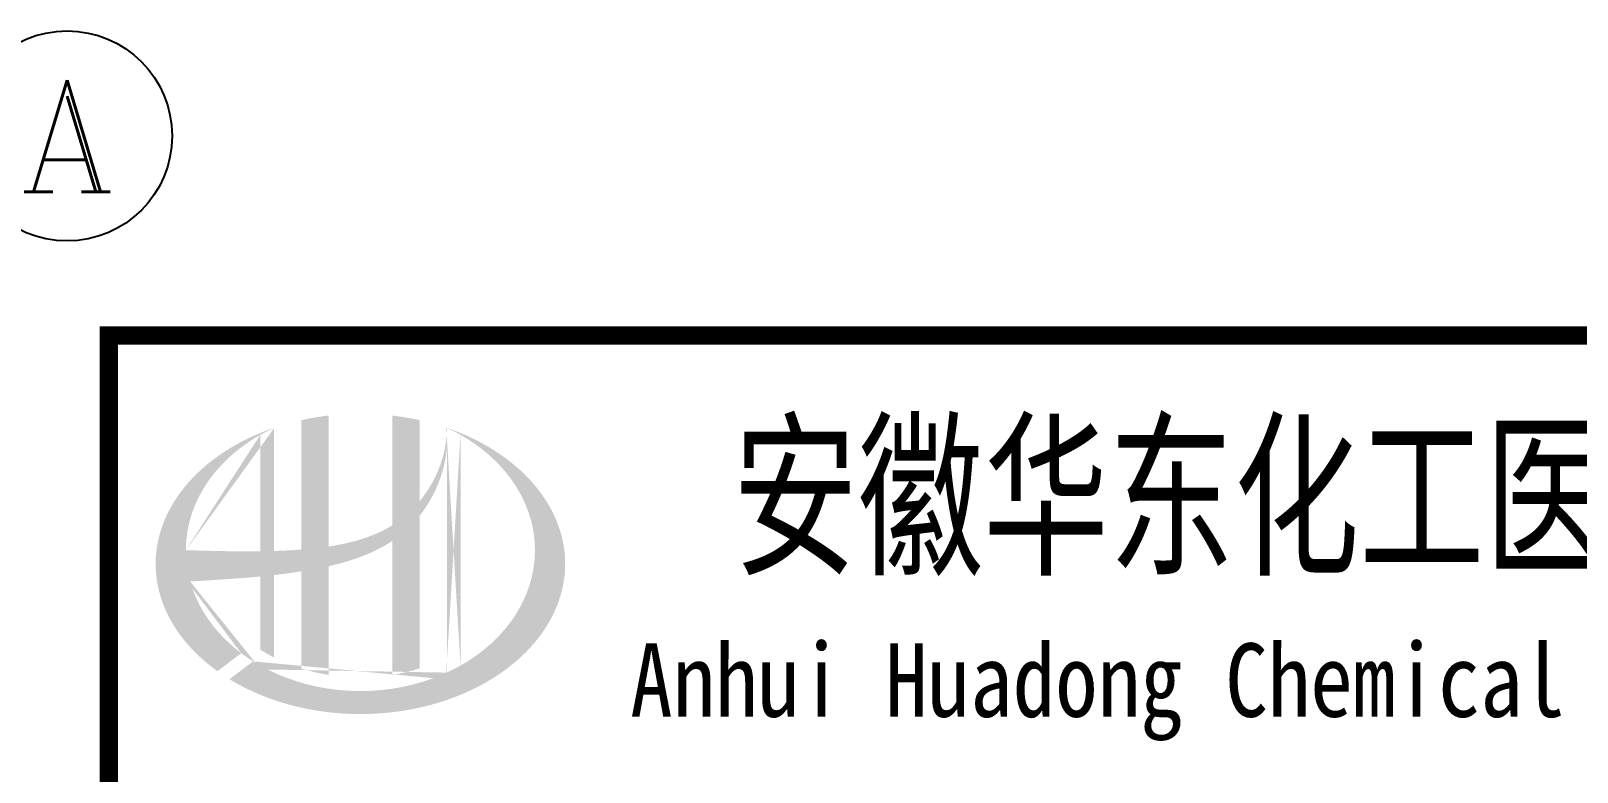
# Model space of a CAD drawing. Extents: x 4532298 to 10139194, y -639876 to -207028.
# Drawn here: x 4711845 to 4717734, y -344821 to -341998 of the extents above; entities that cross this region are included whole.
import ezdxf
from ezdxf.enums import TextEntityAlignment as Align

# ---------------------------------------------------------------- set-up
doc = ezdxf.new("R2010")
doc.units = 0
doc.header["$LTSCALE"] = 1000
doc.header["$MEASUREMENT"] = 0
doc.layers.get('0').update_dxf_attribs({"linetype": 'CONTINUOUS'})
doc.layers.add('AXIS_TEXT', color=7, linetype='CONTINUOUS')
doc.layers.add('建筑底图', color=251, linetype='CONTINUOUS')
doc.styles.add('_TCH_AXIS', font='COMPLEX', dxfattribs={"bigfont": 'GBCBIG'})
doc.styles.add('COMPLEX', font='COMPLEX')
doc.styles.add('ECEC_TQ_S', font='')
doc.styles.get('ECEC_TQ_S').set_extended_font_data('SimSun')

# ---------------------------------------------------------------- blocks, each defined once
blk = doc.blocks.new('_AXISO')
blk.add_circle((0, 0), 0.5)
at = {"layer": 'AXIS_TEXT', "style": 'COMPLEX', "width": 1.041667}
blk.add_attdef('A', text='', height=0.56, dxfattribs=at).set_placement((-0.25, -0.28), (0.25, -0.28), align=Align.FIT)

msp = doc.modelspace()

# ---------------------------------------------------------------- hatches: boundary and pattern name
h = msp.add_hatch(color=256)
edge = h.paths.add_edge_path()
edge.add_spline(control_points=[(4712978.4, -344037.2), (4712984.5, -344035.8), (4712990.6, -344034.4), (4713039.7, -344022.5), (4713082.2, -344009.5), (4713157.2, -343978.4), (4713190.2, -343961.4), (4713221, -343940.8)], knot_values=[61.629012, 61.629012, 61.629012, 61.629012, 63.330431, 63.330431, 75.353634, 75.353634, 85.398649, 85.398649, 85.398649, 85.398649], degree=3, periodic=0)
edge.add_line((4713221, -343940.8), (4713221, -344451.1))
edge.add_spline(control_points=[(4713221, -344451.1), (4713238.2, -344448.3), (4713255.2, -344445), (4713289.9, -344436.9), (4713307.7, -344432.1), (4713325, -344426.6)], knot_values=[4.908456, 4.908456, 4.908456, 4.908456, 4.992821, 4.992821, 5.083034, 5.083034, 5.083034, 5.083034], degree=3, periodic=0)
edge.add_line((4713325, -344426.6), (4713325, -343845.2))
edge.add_spline(control_points=[(4713325, -343845.2), (4713333.7, -343834.3), (4713341.9, -343822.9), (4713368, -343783.3), (4713383.6, -343753.3), (4713412.9, -343680.5), (4713424.1, -343636.7), (4713428.8, -343591.4), (4713428.9, -343590.1), (4713429, -343588.9)], knot_values=[97.991744, 97.991744, 97.991744, 97.991744, 101.64219, 101.64219, 110.337975, 110.337975, 121.934322, 121.934322, 122.270691, 122.270691, 122.270691, 122.270691], degree=3, periodic=0)
edge.add_line((4713429, -343588.9), (4713429, -343518.4))
edge.add_spline(control_points=[(4713429, -343518.4), (4713428.9, -343526.1), (4713428.6, -343533.8), (4713428, -343541.5)], knot_values=[126.194075, 126.194075, 126.194075, 126.194075, 128.396762, 128.396762, 128.396762, 128.396762], degree=3, periodic=0)
edge.add_spline(control_points=[(4713428, -343541.5), (4713427.6, -343547.7), (4713426.9, -343553.9), (4713426.2, -343560.1)], knot_values=[124.417049, 124.417049, 124.417049, 124.417049, 126.194075, 126.194075, 126.194075, 126.194075], degree=3, periodic=0)
edge.add_spline(control_points=[(4713426.2, -343560.1), (4713425, -343569.2), (4713423.5, -343578.3), (4713421.8, -343587.4)], knot_values=[121.80529, 121.80529, 121.80529, 121.80529, 124.417049, 124.417049, 124.417049, 124.417049], degree=3, periodic=0)
edge.add_spline(control_points=[(4713421.8, -343587.4), (4713419.4, -343599.6), (4713416.4, -343611.7), (4713412.9, -343623.7)], knot_values=[118.31574, 118.31574, 118.31574, 118.31574, 121.80529, 121.80529, 121.80529, 121.80529], degree=3, periodic=0)
edge.add_spline(control_points=[(4713412.9, -343623.7), (4713409.4, -343635.8), (4713405.4, -343647.9), (4713400.8, -343659.7)], knot_values=[114.795988, 114.795988, 114.795988, 114.795988, 118.31574, 118.31574, 118.31574, 118.31574], degree=3, periodic=0)
edge.add_spline(control_points=[(4713400.8, -343659.7), (4713396.4, -343671.4), (4713391.4, -343682.9), (4713386, -343694.3)], knot_values=[111.329641, 111.329641, 111.329641, 111.329641, 114.795988, 114.795988, 114.795988, 114.795988], degree=3, periodic=0)
edge.add_spline(control_points=[(4713386, -343694.3), (4713380.4, -343705.8), (4713374.4, -343717.2), (4713368, -343728.3)], knot_values=[107.79529, 107.79529, 107.79529, 107.79529, 111.329641, 111.329641, 111.329641, 111.329641], degree=3, periodic=0)
edge.add_spline(control_points=[(4713368, -343728.3), (4713361.7, -343739.1), (4713354.9, -343749.6), (4713347.8, -343759.9)], knot_values=[104.343579, 104.343579, 104.343579, 104.343579, 107.79529, 107.79529, 107.79529, 107.79529], degree=3, periodic=0)
edge.add_spline(control_points=[(4713347.8, -343759.9), (4713340.6, -343770.3), (4713333, -343780.3), (4713325, -343790)], knot_values=[100.8507, 100.8507, 100.8507, 100.8507, 104.343579, 104.343579, 104.343579, 104.343579], degree=3, periodic=0)
edge.add_line((4713325, -343790), (4713325, -343480.8))
edge.add_spline(control_points=[(4713325, -343480.8), (4713291, -343473.2), (4713256.2, -343467.3), (4713221, -343463.2)], knot_values=[4.423999, 4.423999, 4.423999, 4.423999, 4.558741, 4.558741, 4.558741, 4.558741], degree=3, periodic=0)
edge.add_line((4713221, -343463.2), (4713221, -343881.4))
edge.add_spline(control_points=[(4713221, -343881.4), (4713149.1, -343925.9), (4713064.9, -343949.1), (4712978.4, -343962.2)], knot_values=[63.246215, 63.246215, 63.246215, 63.246215, 87.689124, 87.689124, 87.689124, 87.689124], degree=3, periodic=0)
edge.add_line((4712978.4, -343962.2), (4712978.4, -343463.2))
edge.add_spline(control_points=[(4712978.4, -343463.2), (4712943.2, -343467.3), (4712908.4, -343473.2), (4712874.4, -343480.8)], knot_values=[4.866038, 4.866038, 4.866038, 4.866038, 5.000777, 5.000777, 5.000777, 5.000777], degree=3, periodic=0)
edge.add_line((4712874.4, -343480.8), (4712874.4, -343973.6))
edge.add_spline(control_points=[(4712874.4, -343973.6), (4712872.7, -343973.7), (4712837.7, -343976.4), (4712803.1, -343978.1), (4712770.4, -343979.1)], knot_values=[43.657356, 43.657356, 43.657356, 43.657356, 44.134253, 53.497092, 53.497092, 53.497092, 53.497092], degree=3, periodic=0)
edge.add_line((4712770.4, -343979.1), (4712770.4, -343510))
edge.add_spline(control_points=[(4712770.4, -343510), (4712753.3, -343515.9), (4712736.6, -343522.2), (4712720.2, -343528.9)], knot_values=[5.14157, 5.14157, 5.14157, 5.14157, 5.212921, 5.212921, 5.212921, 5.212921], degree=3, periodic=0)
edge.add_spline(control_points=[(4712720.2, -343528.9), (4712713.3, -343531.7), (4712706.4, -343534.6), (4712674.2, -343548.8), (4712649.6, -343561.1), (4712626.2, -343574.3)], knot_values=[5.212921, 5.212921, 5.212921, 5.212921, 5.24296, 5.24296, 5.355623, 5.355623, 5.355623, 5.355623], degree=3, periodic=0)
edge.add_spline(control_points=[(4712626.2, -343574.3), (4712611.3, -343582.6), (4712596.8, -343591.4), (4712582.8, -343600.5)], knot_values=[5.355623, 5.355623, 5.355623, 5.355623, 5.426974, 5.426974, 5.426974, 5.426974], degree=3, periodic=0)
edge.add_spline(control_points=[(4712582.8, -343600.5), (4712575.4, -343605.3), (4712568.2, -343610.2), (4712554.7, -343619.7), (4712548.4, -343624.2), (4712542.3, -343628.8)], knot_values=[5.426974, 5.426974, 5.426974, 5.426974, 5.464765, 5.464765, 5.498325, 5.498325, 5.498325, 5.498325], degree=3, periodic=0)
edge.add_spline(control_points=[(4712542.3, -343628.8), (4712516.2, -343648.4), (4712492.1, -343669.3), (4712470.3, -343691.2)], knot_values=[5.498325, 5.498325, 5.498325, 5.498325, 5.641027, 5.641027, 5.641027, 5.641027], degree=3, periodic=0)
edge.add_spline(control_points=[(4712470.3, -343691.2), (4712463.3, -343698.2), (4712456.5, -343705.3), (4712436, -343727.9), (4712423.2, -343743.8), (4712411.4, -343760)], knot_values=[5.641027, 5.641027, 5.641027, 5.641027, 5.686569, 5.686569, 5.783729, 5.783729, 5.783729, 5.783729], degree=3, periodic=0)
edge.add_spline(control_points=[(4712411.4, -343760), (4712396.3, -343780.7), (4712382.9, -343802.1), (4712369.8, -343827.1), (4712368.2, -343830.3), (4712366.7, -343833.4)], knot_values=[5.783729, 5.783729, 5.783729, 5.783729, 5.908374, 5.908374, 5.92643, 5.92643, 5.92643, 5.92643], degree=3, periodic=0)
edge.add_spline(control_points=[(4712366.7, -343833.4), (4712354.2, -343858.6), (4712344.2, -343884.2), (4712336.6, -343910.2)], knot_values=[5.92643, 5.92643, 5.92643, 5.92643, 6.069132, 6.069132, 6.069132, 6.069132], degree=3, periodic=0)
edge.add_spline(control_points=[(4712336.6, -343910.2), (4712333.4, -343921.3), (4712330.7, -343932.4), (4712325.3, -343958.6), (4712323, -343973.6), (4712321.6, -343988.7)], knot_values=[6.069132, 6.069132, 6.069132, 6.069132, 6.130179, 6.130179, 6.211834, 6.211834, 6.211834, 6.211834], degree=3, periodic=0)
edge.add_spline(control_points=[(4712321.6, -343988.7), (4712320.3, -344001.8), (4712319.7, -344015), (4712319.7, -344028.2)], knot_values=[6.211834, 6.211834, 6.211834, 6.211834, 6.283185, 6.283185, 6.283185, 6.283185], degree=3, periodic=0)
edge.add_spline(control_points=[(4712319.7, -344028.2), (4712319.7, -344037.6), (4712320, -344046.9), (4712320.6, -344056.2)], knot_values=[6.283185, 6.283185, 6.283185, 6.283185, 6.333655, 6.333655, 6.333655, 6.333655], degree=3, periodic=0)
edge.add_spline(control_points=[(4712320.6, -344056.2), (4712321.9, -344074.9), (4712324.4, -344093.5), (4712328.2, -344112)], knot_values=[6.333655, 6.333655, 6.333655, 6.333655, 6.434594, 6.434594, 6.434594, 6.434594], degree=3, periodic=0)
edge.add_spline(control_points=[(4712328.2, -344112), (4712328.4, -344113.2), (4712328.7, -344114.4), (4712332.6, -344132.9), (4712337.4, -344150.1), (4712343.2, -344167.1)], knot_values=[6.434594, 6.434594, 6.434594, 6.434594, 6.441278, 6.441278, 6.535532, 6.535532, 6.535532, 6.535532], degree=3, periodic=0)
edge.add_spline(control_points=[(4712343.2, -344167.1), (4712349.5, -344185.4), (4712357, -344203.4), (4712365.7, -344221.2)], knot_values=[6.535532, 6.535532, 6.535532, 6.535532, 6.636471, 6.636471, 6.636471, 6.636471], degree=3, periodic=0)
edge.add_spline(control_points=[(4712365.7, -344221.2), (4712367.9, -344225.7), (4712370.2, -344230.1), (4712379.6, -344247.8), (4712387.3, -344260.8), (4712395.6, -344273.6)], knot_values=[6.636471, 6.636471, 6.636471, 6.636471, 6.661894, 6.661894, 6.73741, 6.73741, 6.73741, 6.73741], degree=3, periodic=0)
edge.add_spline(control_points=[(4712395.6, -344273.6), (4712406.8, -344290.8), (4712419.2, -344307.6), (4712432.7, -344324)], knot_values=[6.73741, 6.73741, 6.73741, 6.73741, 6.838349, 6.838349, 6.838349, 6.838349], degree=3, periodic=0)
edge.add_spline(control_points=[(4712432.7, -344324), (4712438.6, -344331.1), (4712444.8, -344338.2), (4712459.3, -344354.2), (4712467.9, -344363), (4712476.7, -344371.6)], knot_values=[6.838349, 6.838349, 6.838349, 6.838349, 6.88251, 6.88251, 6.939288, 6.939288, 6.939288, 6.939288], degree=3, periodic=0)
edge.add_spline(control_points=[(4712476.7, -344371.6), (4712492.5, -344387), (4712509.4, -344401.8), (4712527.3, -344416)], knot_values=[6.939288, 6.939288, 6.939288, 6.939288, 7.040227, 7.040227, 7.040227, 7.040227], degree=3, periodic=0)
edge.add_spline(control_points=[(4712527.3, -344416), (4712536.2, -344423.1), (4712545.4, -344430.1), (4712554.9, -344436.9)], knot_values=[7.040227, 7.040227, 7.040227, 7.040227, 7.090696, 7.090696, 7.090696, 7.090696], degree=3, periodic=0)
edge.add_line((4712554.9, -344436.9), (4712646, -344368.5))
edge.add_ellipse((4713099.7, -343976.2), major_axis=(665, 0), ratio=0.806676, start_angle=192.81901, end_angle=226.98533, ccw=False)
edge.add_spline(control_points=[(4712451.2, -344095.3), (4712475.3, -344093.8), (4712499.4, -344092.3), (4712588, -344086.8), (4712652.9, -344082.5), (4712718.4, -344076.2)], knot_values=[11.398263, 11.398263, 11.398263, 11.398263, 18.40729, 18.40729, 37.18094, 37.18094, 37.18094, 37.18094], degree=3, periodic=0)
edge.add_line((4712718.4, -344076.2), (4712718.4, -344355.2))
edge.add_spline(control_points=[(4712718.4, -344355.2), (4712721.9, -344357.5), (4712725.5, -344359.7), (4712742.5, -344369.9), (4712756.2, -344377.4), (4712770.4, -344384.6)], knot_values=[4.049945, 4.049945, 4.049945, 4.049945, 4.072021, 4.072021, 4.153257, 4.153257, 4.153257, 4.153257], degree=3, periodic=0)
edge.add_line((4712770.4, -344384.6), (4712770.4, -344070.7))
edge.add_spline(control_points=[(4712770.4, -344070.7), (4712802.6, -344067), (4712834.9, -344062.8), (4712869.8, -344057.4), (4712872.1, -344057.1), (4712874.4, -344056.7)], knot_values=[42.135009, 42.135009, 42.135009, 42.135009, 51.307228, 51.307228, 51.948574, 51.948574, 51.948574, 51.948574], degree=3, periodic=0)
edge.add_line((4712874.4, -344056.7), (4712874.4, -344426.7))
edge.add_spline(control_points=[(4712874.4, -344426.7), (4712908, -344437.2), (4712942.8, -344445.4), (4712978.4, -344451.1)], knot_values=[4.34174, 4.34174, 4.34174, 4.34174, 4.516316, 4.516316, 4.516316, 4.516316], degree=3, periodic=0)
edge.add_line((4712978.4, -344451.1), (4712978.4, -344037.2))
edge = h.paths.add_edge_path(flags=16)
edge.add_ellipse((4713099.7, -343976.2), major_axis=(665, 0), ratio=0.806676, start_angle=124.98746, end_angle=179.99898, ccw=False)
edge.add_line((4712718.4, -343536.7), (4712718.4, -343980.3))
edge.add_spline(control_points=[(4712718.4, -343980.3), (4712623, -343981.6), (4712529, -343978.6), (4712434.7, -343976.2)], knot_values=[11.27373, 11.27373, 11.27373, 11.27373, 38.687513, 38.687513, 38.687513, 38.687513], degree=3, periodic=0)
edge = h.paths.add_edge_path()
edge.add_spline(control_points=[(4712600.9, -344467.4), (4712631.9, -344486.4), (4712665, -344503.6), (4712749.7, -344540.9), (4712803, -344558.7), (4712913.7, -344585.3), (4712971.1, -344594), (4713087.3, -344601.8), (4713146, -344600.8), (4713261.5, -344589.4), (4713318.4, -344578.8), (4713427.4, -344548.8), (4713479.6, -344529.2), (4713576.5, -344482.4), (4713621.2, -344455), (4713701.2, -344394.1), (4713736.4, -344360.5), (4713795.7, -344289), (4713819.8, -344251.1), (4713856.2, -344173), (4713868.5, -344132.8), (4713881, -344051.6), (4713881.3, -344010.6), (4713869.9, -343929.1), (4713858, -343888.6), (4713822.4, -343809.9), (4713798.7, -343771.7), (4713739.8, -343699.5), (4713704.8, -343665.6), (4713625, -343603.9), (4713580.2, -343576.2), (4713499, -343536.5), (4713464.7, -343522.2), (4713429, -343510)], knot_values=[0.886421, 0.886421, 0.886421, 0.886421, 1.040557, 1.040557, 1.261172, 1.261172, 1.481788, 1.481788, 1.702404, 1.702404, 1.92302, 1.92302, 2.143636, 2.143636, 2.364252, 2.364252, 2.584868, 2.584868, 2.805484, 2.805484, 3.026099, 3.026099, 3.246715, 3.246715, 3.46852, 3.46852, 3.690325, 3.690325, 3.91213, 3.91213, 4.133935, 4.133935, 4.283209, 4.283209, 4.283209, 4.283209], degree=3, periodic=0)
edge.add_line((4713429, -343510), (4713429, -343510.1))
edge.add_spline(control_points=[(4713429, -343510.2), (4713429.1, -343512.9), (4713429.1, -343515.7), (4713429, -343518.4)], knot_values=[128.396762, 128.396762, 128.396762, 128.396762, 129.192193, 129.192193, 129.192193, 129.192193], degree=3, periodic=0)
edge.add_line((4713429, -343518.4), (4713429, -344442.3))
edge.add_ellipse((4713099.7, -343976.2), major_axis=(665, 0), ratio=0.806676, start_angle=232.10542, end_angle=299.68334, ccw=False)
edge.add_line((4712691.2, -344399.6), (4712600.9, -344467.4))
edge = h.paths.add_edge_path(flags=16)
edge.add_ellipse((4713099.7, -343976.2), major_axis=(665, 0), ratio=0.806676, start_angle=304.98746, end_angle=415.01211, ccw=False)
edge.add_line((4713481, -344415.7), (4713481, -343536.7))
h = msp.add_hatch(color=256)
edge = h.paths.add_edge_path()
edge.add_spline(control_points=[(4712978.4, -344037.2), (4712984.5, -344035.8), (4712990.6, -344034.4), (4713039.7, -344022.5), (4713082.2, -344009.5), (4713157.2, -343978.4), (4713190.2, -343961.4), (4713221, -343940.8)], knot_values=[61.629012, 61.629012, 61.629012, 61.629012, 63.330431, 63.330431, 75.353634, 75.353634, 85.398649, 85.398649, 85.398649, 85.398649], degree=3, periodic=0)
edge.add_line((4713221, -343940.8), (4713221, -344451.1))
edge.add_spline(control_points=[(4713221, -344451.1), (4713238.2, -344448.3), (4713255.2, -344445), (4713289.9, -344436.9), (4713307.7, -344432.1), (4713325, -344426.6)], knot_values=[4.908456, 4.908456, 4.908456, 4.908456, 4.992821, 4.992821, 5.083034, 5.083034, 5.083034, 5.083034], degree=3, periodic=0)
edge.add_line((4713325, -344426.6), (4713325, -343845.2))
edge.add_spline(control_points=[(4713325, -343845.2), (4713333.7, -343834.3), (4713341.9, -343822.9), (4713368, -343783.3), (4713383.6, -343753.3), (4713412.9, -343680.5), (4713424.1, -343636.7), (4713428.8, -343591.4), (4713428.9, -343590.1), (4713429, -343588.9)], knot_values=[97.991744, 97.991744, 97.991744, 97.991744, 101.64219, 101.64219, 110.337975, 110.337975, 121.934322, 121.934322, 122.270691, 122.270691, 122.270691, 122.270691], degree=3, periodic=0)
edge.add_line((4713429, -343588.9), (4713429, -343518.4))
edge.add_spline(control_points=[(4713429, -343518.4), (4713428.9, -343526.1), (4713428.6, -343533.8), (4713428, -343541.5)], knot_values=[126.194075, 126.194075, 126.194075, 126.194075, 128.396762, 128.396762, 128.396762, 128.396762], degree=3, periodic=0)
edge.add_spline(control_points=[(4713428, -343541.5), (4713427.6, -343547.7), (4713426.9, -343553.9), (4713426.2, -343560.1)], knot_values=[124.417049, 124.417049, 124.417049, 124.417049, 126.194075, 126.194075, 126.194075, 126.194075], degree=3, periodic=0)
edge.add_spline(control_points=[(4713426.2, -343560.1), (4713425, -343569.2), (4713423.5, -343578.3), (4713421.8, -343587.4)], knot_values=[121.80529, 121.80529, 121.80529, 121.80529, 124.417049, 124.417049, 124.417049, 124.417049], degree=3, periodic=0)
edge.add_spline(control_points=[(4713421.8, -343587.4), (4713419.4, -343599.6), (4713416.4, -343611.7), (4713412.9, -343623.7)], knot_values=[118.31574, 118.31574, 118.31574, 118.31574, 121.80529, 121.80529, 121.80529, 121.80529], degree=3, periodic=0)
edge.add_spline(control_points=[(4713412.9, -343623.7), (4713409.4, -343635.8), (4713405.4, -343647.9), (4713400.8, -343659.7)], knot_values=[114.795988, 114.795988, 114.795988, 114.795988, 118.31574, 118.31574, 118.31574, 118.31574], degree=3, periodic=0)
edge.add_spline(control_points=[(4713400.8, -343659.7), (4713396.4, -343671.4), (4713391.4, -343682.9), (4713386, -343694.3)], knot_values=[111.329641, 111.329641, 111.329641, 111.329641, 114.795988, 114.795988, 114.795988, 114.795988], degree=3, periodic=0)
edge.add_spline(control_points=[(4713386, -343694.3), (4713380.4, -343705.8), (4713374.4, -343717.2), (4713368, -343728.3)], knot_values=[107.79529, 107.79529, 107.79529, 107.79529, 111.329641, 111.329641, 111.329641, 111.329641], degree=3, periodic=0)
edge.add_spline(control_points=[(4713368, -343728.3), (4713361.7, -343739.1), (4713354.9, -343749.6), (4713347.8, -343759.9)], knot_values=[104.343579, 104.343579, 104.343579, 104.343579, 107.79529, 107.79529, 107.79529, 107.79529], degree=3, periodic=0)
edge.add_spline(control_points=[(4713347.8, -343759.9), (4713340.6, -343770.3), (4713333, -343780.3), (4713325, -343790)], knot_values=[100.8507, 100.8507, 100.8507, 100.8507, 104.343579, 104.343579, 104.343579, 104.343579], degree=3, periodic=0)
edge.add_line((4713325, -343790), (4713325, -343480.8))
edge.add_spline(control_points=[(4713325, -343480.8), (4713291, -343473.2), (4713256.2, -343467.3), (4713221, -343463.2)], knot_values=[4.423999, 4.423999, 4.423999, 4.423999, 4.558741, 4.558741, 4.558741, 4.558741], degree=3, periodic=0)
edge.add_line((4713221, -343463.2), (4713221, -343881.4))
edge.add_spline(control_points=[(4713221, -343881.4), (4713149.1, -343925.9), (4713064.9, -343949.1), (4712978.4, -343962.2)], knot_values=[63.246215, 63.246215, 63.246215, 63.246215, 87.689124, 87.689124, 87.689124, 87.689124], degree=3, periodic=0)
edge.add_line((4712978.4, -343962.2), (4712978.4, -343463.2))
edge.add_spline(control_points=[(4712978.4, -343463.2), (4712943.2, -343467.3), (4712908.4, -343473.2), (4712874.4, -343480.8)], knot_values=[4.866038, 4.866038, 4.866038, 4.866038, 5.000777, 5.000777, 5.000777, 5.000777], degree=3, periodic=0)
edge.add_line((4712874.4, -343480.8), (4712874.4, -343973.6))
edge.add_spline(control_points=[(4712874.4, -343973.6), (4712872.7, -343973.7), (4712837.7, -343976.4), (4712803.1, -343978.1), (4712770.4, -343979.1)], knot_values=[43.657356, 43.657356, 43.657356, 43.657356, 44.134253, 53.497092, 53.497092, 53.497092, 53.497092], degree=3, periodic=0)
edge.add_line((4712770.4, -343979.1), (4712770.4, -343510))
edge.add_spline(control_points=[(4712770.4, -343510), (4712753.3, -343515.9), (4712736.6, -343522.2), (4712720.2, -343528.9)], knot_values=[5.14157, 5.14157, 5.14157, 5.14157, 5.212921, 5.212921, 5.212921, 5.212921], degree=3, periodic=0)
edge.add_spline(control_points=[(4712720.2, -343528.9), (4712713.3, -343531.7), (4712706.4, -343534.6), (4712674.2, -343548.8), (4712649.6, -343561.1), (4712626.2, -343574.3)], knot_values=[5.212921, 5.212921, 5.212921, 5.212921, 5.24296, 5.24296, 5.355623, 5.355623, 5.355623, 5.355623], degree=3, periodic=0)
edge.add_spline(control_points=[(4712626.2, -343574.3), (4712611.3, -343582.6), (4712596.8, -343591.4), (4712582.8, -343600.5)], knot_values=[5.355623, 5.355623, 5.355623, 5.355623, 5.426974, 5.426974, 5.426974, 5.426974], degree=3, periodic=0)
edge.add_spline(control_points=[(4712582.8, -343600.5), (4712575.4, -343605.3), (4712568.2, -343610.2), (4712554.7, -343619.7), (4712548.4, -343624.2), (4712542.3, -343628.8)], knot_values=[5.426974, 5.426974, 5.426974, 5.426974, 5.464765, 5.464765, 5.498325, 5.498325, 5.498325, 5.498325], degree=3, periodic=0)
edge.add_spline(control_points=[(4712542.3, -343628.8), (4712516.2, -343648.4), (4712492.1, -343669.3), (4712470.3, -343691.2)], knot_values=[5.498325, 5.498325, 5.498325, 5.498325, 5.641027, 5.641027, 5.641027, 5.641027], degree=3, periodic=0)
edge.add_spline(control_points=[(4712470.3, -343691.2), (4712463.3, -343698.2), (4712456.5, -343705.3), (4712436, -343727.9), (4712423.2, -343743.8), (4712411.4, -343760)], knot_values=[5.641027, 5.641027, 5.641027, 5.641027, 5.686569, 5.686569, 5.783729, 5.783729, 5.783729, 5.783729], degree=3, periodic=0)
edge.add_spline(control_points=[(4712411.4, -343760), (4712396.3, -343780.7), (4712382.9, -343802.1), (4712369.8, -343827.1), (4712368.2, -343830.3), (4712366.7, -343833.4)], knot_values=[5.783729, 5.783729, 5.783729, 5.783729, 5.908374, 5.908374, 5.92643, 5.92643, 5.92643, 5.92643], degree=3, periodic=0)
edge.add_spline(control_points=[(4712366.7, -343833.4), (4712354.2, -343858.6), (4712344.2, -343884.2), (4712336.6, -343910.2)], knot_values=[5.92643, 5.92643, 5.92643, 5.92643, 6.069132, 6.069132, 6.069132, 6.069132], degree=3, periodic=0)
edge.add_spline(control_points=[(4712336.6, -343910.2), (4712333.4, -343921.3), (4712330.7, -343932.4), (4712325.3, -343958.6), (4712323, -343973.6), (4712321.6, -343988.7)], knot_values=[6.069132, 6.069132, 6.069132, 6.069132, 6.130179, 6.130179, 6.211834, 6.211834, 6.211834, 6.211834], degree=3, periodic=0)
edge.add_spline(control_points=[(4712321.6, -343988.7), (4712320.3, -344001.8), (4712319.7, -344015), (4712319.7, -344028.2)], knot_values=[6.211834, 6.211834, 6.211834, 6.211834, 6.283185, 6.283185, 6.283185, 6.283185], degree=3, periodic=0)
edge.add_spline(control_points=[(4712319.7, -344028.2), (4712319.7, -344037.6), (4712320, -344046.9), (4712320.6, -344056.2)], knot_values=[6.283185, 6.283185, 6.283185, 6.283185, 6.333655, 6.333655, 6.333655, 6.333655], degree=3, periodic=0)
edge.add_spline(control_points=[(4712320.6, -344056.2), (4712321.9, -344074.9), (4712324.4, -344093.5), (4712328.2, -344112)], knot_values=[6.333655, 6.333655, 6.333655, 6.333655, 6.434594, 6.434594, 6.434594, 6.434594], degree=3, periodic=0)
edge.add_spline(control_points=[(4712328.2, -344112), (4712328.4, -344113.2), (4712328.7, -344114.4), (4712332.6, -344132.9), (4712337.4, -344150.1), (4712343.2, -344167.1)], knot_values=[6.434594, 6.434594, 6.434594, 6.434594, 6.441278, 6.441278, 6.535532, 6.535532, 6.535532, 6.535532], degree=3, periodic=0)
edge.add_spline(control_points=[(4712343.2, -344167.1), (4712349.5, -344185.4), (4712357, -344203.4), (4712365.7, -344221.2)], knot_values=[6.535532, 6.535532, 6.535532, 6.535532, 6.636471, 6.636471, 6.636471, 6.636471], degree=3, periodic=0)
edge.add_spline(control_points=[(4712365.7, -344221.2), (4712367.9, -344225.7), (4712370.2, -344230.1), (4712379.6, -344247.8), (4712387.3, -344260.8), (4712395.6, -344273.6)], knot_values=[6.636471, 6.636471, 6.636471, 6.636471, 6.661894, 6.661894, 6.73741, 6.73741, 6.73741, 6.73741], degree=3, periodic=0)
edge.add_spline(control_points=[(4712395.6, -344273.6), (4712406.8, -344290.8), (4712419.2, -344307.6), (4712432.7, -344324)], knot_values=[6.73741, 6.73741, 6.73741, 6.73741, 6.838349, 6.838349, 6.838349, 6.838349], degree=3, periodic=0)
edge.add_spline(control_points=[(4712432.7, -344324), (4712438.6, -344331.1), (4712444.8, -344338.2), (4712459.3, -344354.2), (4712467.9, -344363), (4712476.7, -344371.6)], knot_values=[6.838349, 6.838349, 6.838349, 6.838349, 6.88251, 6.88251, 6.939288, 6.939288, 6.939288, 6.939288], degree=3, periodic=0)
edge.add_spline(control_points=[(4712476.7, -344371.6), (4712492.5, -344387), (4712509.4, -344401.8), (4712527.3, -344416)], knot_values=[6.939288, 6.939288, 6.939288, 6.939288, 7.040227, 7.040227, 7.040227, 7.040227], degree=3, periodic=0)
edge.add_spline(control_points=[(4712527.3, -344416), (4712536.2, -344423.1), (4712545.4, -344430.1), (4712554.9, -344436.9)], knot_values=[7.040227, 7.040227, 7.040227, 7.040227, 7.090696, 7.090696, 7.090696, 7.090696], degree=3, periodic=0)
edge.add_line((4712554.9, -344436.9), (4712646, -344368.5))
edge.add_ellipse((4713099.7, -343976.2), major_axis=(665, 0), ratio=0.806676, start_angle=192.81901, end_angle=226.98533, ccw=False)
edge.add_spline(control_points=[(4712451.2, -344095.3), (4712475.3, -344093.8), (4712499.4, -344092.3), (4712588, -344086.8), (4712652.9, -344082.5), (4712718.4, -344076.2)], knot_values=[11.398263, 11.398263, 11.398263, 11.398263, 18.40729, 18.40729, 37.18094, 37.18094, 37.18094, 37.18094], degree=3, periodic=0)
edge.add_line((4712718.4, -344076.2), (4712718.4, -344355.2))
edge.add_spline(control_points=[(4712718.4, -344355.2), (4712721.9, -344357.5), (4712725.5, -344359.7), (4712742.5, -344369.9), (4712756.2, -344377.4), (4712770.4, -344384.6)], knot_values=[4.049945, 4.049945, 4.049945, 4.049945, 4.072021, 4.072021, 4.153257, 4.153257, 4.153257, 4.153257], degree=3, periodic=0)
edge.add_line((4712770.4, -344384.6), (4712770.4, -344070.7))
edge.add_spline(control_points=[(4712770.4, -344070.7), (4712802.6, -344067), (4712834.9, -344062.8), (4712869.8, -344057.4), (4712872.1, -344057.1), (4712874.4, -344056.7)], knot_values=[42.135009, 42.135009, 42.135009, 42.135009, 51.307228, 51.307228, 51.948574, 51.948574, 51.948574, 51.948574], degree=3, periodic=0)
edge.add_line((4712874.4, -344056.7), (4712874.4, -344426.7))
edge.add_spline(control_points=[(4712874.4, -344426.7), (4712908, -344437.2), (4712942.8, -344445.4), (4712978.4, -344451.1)], knot_values=[4.34174, 4.34174, 4.34174, 4.34174, 4.516316, 4.516316, 4.516316, 4.516316], degree=3, periodic=0)
edge.add_line((4712978.4, -344451.1), (4712978.4, -344037.2))
edge = h.paths.add_edge_path(flags=16)
edge.add_ellipse((4713099.7, -343976.2), major_axis=(665, 0), ratio=0.806676, start_angle=124.98746, end_angle=179.99898, ccw=False)
edge.add_line((4712718.4, -343536.7), (4712718.4, -343980.3))
edge.add_spline(control_points=[(4712718.4, -343980.3), (4712623, -343981.6), (4712529, -343978.6), (4712434.7, -343976.2)], knot_values=[11.27373, 11.27373, 11.27373, 11.27373, 38.687513, 38.687513, 38.687513, 38.687513], degree=3, periodic=0)
edge = h.paths.add_edge_path()
edge.add_spline(control_points=[(4712600.9, -344467.4), (4712631.9, -344486.4), (4712665, -344503.6), (4712749.7, -344540.9), (4712803, -344558.7), (4712913.7, -344585.3), (4712971.1, -344594), (4713087.3, -344601.8), (4713146, -344600.8), (4713261.5, -344589.4), (4713318.4, -344578.8), (4713427.4, -344548.8), (4713479.6, -344529.2), (4713576.5, -344482.4), (4713621.2, -344455), (4713701.2, -344394.1), (4713736.4, -344360.5), (4713795.7, -344289), (4713819.8, -344251.1), (4713856.2, -344173), (4713868.5, -344132.8), (4713881, -344051.6), (4713881.3, -344010.6), (4713869.9, -343929.1), (4713858, -343888.6), (4713822.4, -343809.9), (4713798.7, -343771.7), (4713739.8, -343699.5), (4713704.8, -343665.6), (4713625, -343603.9), (4713580.2, -343576.2), (4713499, -343536.5), (4713464.7, -343522.2), (4713429, -343510)], knot_values=[0.886421, 0.886421, 0.886421, 0.886421, 1.040557, 1.040557, 1.261172, 1.261172, 1.481788, 1.481788, 1.702404, 1.702404, 1.92302, 1.92302, 2.143636, 2.143636, 2.364252, 2.364252, 2.584868, 2.584868, 2.805484, 2.805484, 3.026099, 3.026099, 3.246715, 3.246715, 3.46852, 3.46852, 3.690325, 3.690325, 3.91213, 3.91213, 4.133935, 4.133935, 4.283209, 4.283209, 4.283209, 4.283209], degree=3, periodic=0)
edge.add_line((4713429, -343510), (4713429, -343510.1))
edge.add_spline(control_points=[(4713429, -343510.2), (4713429.1, -343512.9), (4713429.1, -343515.7), (4713429, -343518.4)], knot_values=[128.396762, 128.396762, 128.396762, 128.396762, 129.192193, 129.192193, 129.192193, 129.192193], degree=3, periodic=0)
edge.add_line((4713429, -343518.4), (4713429, -344442.3))
edge.add_ellipse((4713099.7, -343976.2), major_axis=(665, 0), ratio=0.806676, start_angle=232.10542, end_angle=299.68334, ccw=False)
edge.add_line((4712691.2, -344399.6), (4712600.9, -344467.4))
edge = h.paths.add_edge_path(flags=16)
edge.add_ellipse((4713099.7, -343976.2), major_axis=(665, 0), ratio=0.806676, start_angle=304.98746, end_angle=415.01211, ccw=False)
edge.add_line((4713481, -344415.7), (4713481, -343536.7))

# ---------------------------------------------------------------- linework, layer by layer
msp.add_lwpolyline([(4730141.8, -343158.8, 70, 70, 0), (4712141.8, -343158.8, 70, 70, 0), (4712141.8, -349158.8, 0, 0, 0)], format="xyseb")
at = {"const_width": 70}
msp.add_lwpolyline([(4712141.8, -343158.8), (4712141.8, -349158.8)], dxfattribs=at)

# ---------------------------------------------------------------- block references
at = {"layer": '建筑底图'}
ref = msp.add_blockref('_AXISO', (4711982.4, -342398.3), dxfattribs=dict(at, xscale=800, yscale=800, zscale=800))
ref.add_attrib('A', 'A', dxfattribs={"layer": 'AXIS_TEXT', "color": 0, "height": 425.2, "style": '_TCH_AXIS'}).set_placement((4711800.2, -342610.9), (4712164.7, -342610.9), align=Align.FIT)

# ---------------------------------------------------------------- texts
at = {"style": 'ECEC_TQ_S'}
for s, height, width, p in [('安徽华东化工医药工程有限责任公司', 500, 0.7, (4718336.7, -343758.8)), ('安徽华东化工医药工程有限责任公司', 500, 0.7, (4718336.7, -343758.8)), ('Anhui Huadong Chemical & Medical Engineering Co.,Ltd', 280, 0.85, (4718336.7, -344508.8)), ('Anhui Huadong Chemical & Medical Engineering Co.,Ltd', 280, 0.85, (4718336.7, -344508.8))]:
    msp.add_text(s, height=height, dxfattribs=dict(at, width=width)).set_placement(p, align=Align.MIDDLE)

doc.saveas('drawing.dxf')
